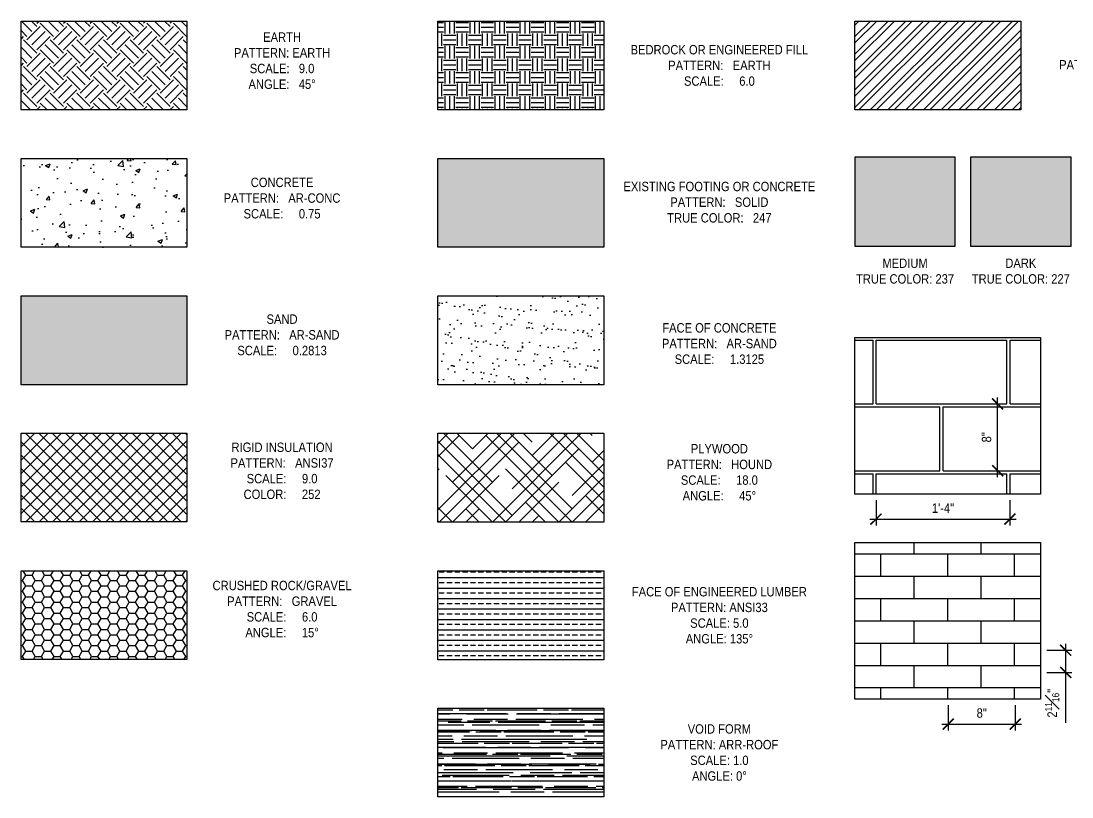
# Model space of a CAD drawing. Header units: inches. Extents: x -16404 to 14624, y -1591 to 16152.
# Drawn here: x 7966.3 to 8091.9, y -331.7 to -238.9 of the extents above; entities that cross this region are included whole.
import ezdxf

# ---------------------------------------------------------------- set-up
doc = ezdxf.new("R2010")
doc.units = ezdxf.units.IN
doc.header["$LTSCALE"] = 24
doc.header["$MEASUREMENT"] = 0
doc.linetypes.add('HIDDEN2', pattern=[0.1875, 0.125, -0.0625])
doc.layers.get('0').update_dxf_attribs({"linetype": 'CONTINUOUS'})
doc.layers.get('DefPoints').update_dxf_attribs({"color": 251, "linetype": 'CONTINUOUS'})
doc.layers.add('S-ANNO-DIMS', color=2, linetype='CONTINUOUS')
doc.layers.add('S-ANNO-NOTE', color=4, linetype='CONTINUOUS')
doc.layers.add('S-ANNO-NONPLOT', color=253, linetype='CONTINUOUS', plot=False)
for name, color, linetype, true_color, transparency in [('S-HATCH-SOIL', 7, 'CONTINUOUS', 0x8f8f8f, 0.8), ('S-POCHE-227', 7, 'CONTINUOUS', 0xe3e3e3, 0.8), ('S-POCHE-237', 7, 'CONTINUOUS', 0xededed, 0.8), ('S-POCHE-247', 7, 'CONTINUOUS', 0xf7f7f7, 0.8)]:
    doc.layers.add(name, color=color, linetype=linetype, true_color=true_color, transparency=transparency)
doc.layers.add('S-HATCH1', color=1, linetype='CONTINUOUS', transparency=0.5)
doc.layers.add('S-HATCH2', color=2, linetype='CONTINUOUS', transparency=0.5)
doc.styles.add('Arial', font='arial.ttf', dxfattribs={"width": 0.85})
doc.dimstyles.new('DIM-12_Se', dxfattribs={"dimscale": 12, "dimtxt": 0.09375, "dimasz": 0.109375, "dimexe": 0.0625, "dimexo": 0.0625, "dimgap": 0.0625, "dimtad": 1, "dimdec": 4, "dimzin": 11, "dimdsep": 46, "dimlunit": 4, "dimtxsty": 'Arial', "dimblk": 'ARCHTICK', "dimcen": 0.125, "dimdle": 0.0625, "dimclrd": 256, "dimclre": 256, "dimclrt": 4, "dimadec": 0, "dimazin": 0, "dimtfac": 0.75, "dimtdec": 4, "dimtmove": 0, "dimatfit": 3, "dimfxl": 1, "dimfrac": 1, "dimtolj": 1, "dimtzin": 0, "dimarcsym": 0})

# ---------------------------------------------------------------- blocks, each defined once
blk = doc.blocks.new('_ARCHTICK')
at = {"color": 0, "linetype": 'ByBlock', "const_width": 0.15}
blk.add_lwpolyline([(-0.5, -0.5), (0.5, 0.5)], dxfattribs=at)
blk = doc.blocks.new('*D755')
at = {"layer": 'DefPoints', "color": 0, "transparency": 16777216}
for p in [(8077.1, -320.03), (8085.1, -320.03), (8085.1, -323.03)]:
    blk.add_point(p, dxfattribs=at)
at = {"layer": 'S-ANNO-DIMS', "lineweight": -2, "transparency": 16777216}
for p, q in [((8077.1, -320.78), (8077.1, -323.78)), ((8085.1, -320.78), (8085.1, -323.78)), ((8076.35, -323.03), (8085.85, -323.03))]:
    blk.add_line(p, q, dxfattribs=at)
at = {"layer": 'S-ANNO-DIMS', "lineweight": -2, "transparency": 16777216, "xscale": 1.3125, "yscale": 1.3125, "zscale": 1.3125, "rotation": 180}
blk.add_blockref('_ARCHTICK', (8077.1, -323.03), dxfattribs=at)
at = {"layer": 'S-ANNO-DIMS', "lineweight": -2, "transparency": 16777216, "xscale": 1.3125, "yscale": 1.3125, "zscale": 1.3125}
blk.add_blockref('_ARCHTICK', (8085.1, -323.03), dxfattribs=at)
at = {"layer": 'S-ANNO-DIMS', "color": 4, "transparency": 16777216, "insert": (8081.1, -321.71), "char_height": 1.125, "attachment_point": 5, "style": 'Arial'}
blk.add_mtext('\\A1;8"', dxfattribs=at)
blk = doc.blocks.new('*D756')
at = {"layer": 'DefPoints', "color": 0, "transparency": 16777216}
for p in [(8088.13, -314.18), (8088.13, -316.85), (8091.13, -316.85)]:
    blk.add_point(p, dxfattribs=at)
at = {"layer": 'S-ANNO-DIMS', "lineweight": -2, "transparency": 16777216}
for p, q in [((8091.13, -313.43), (8091.13, -316.85)), ((8088.88, -314.18), (8091.88, -314.18)), ((8088.88, -316.85), (8091.88, -316.85)), ((8091.13, -316.85), (8091.13, -322.89))]:
    blk.add_line(p, q, dxfattribs=at)
at = {"layer": 'S-ANNO-DIMS', "lineweight": -2, "transparency": 16777216, "xscale": 1.3125, "yscale": 1.3125, "zscale": 1.3125}
for p, rotation in [((8091.13, -314.18), 90), ((8091.13, -316.85), 270)]:
    blk.add_blockref('_ARCHTICK', p, dxfattribs=dict(at, rotation=rotation))
at = {"layer": 'S-ANNO-DIMS', "color": 4, "transparency": 16777216, "insert": (8089.52, -320.53), "char_height": 1.125, "attachment_point": 5, "rotation": 90, "style": 'Arial'}
blk.add_mtext('\\A1;2{\\H0.75x;\\S11#16;}"', dxfattribs=at)
blk = doc.blocks.new('*D757')
at = {"layer": 'DefPoints', "color": 0, "transparency": 16777216}
for p in [(8068.47, -295.51), (8084.47, -295.51), (8084.47, -298.51)]:
    blk.add_point(p, dxfattribs=at)
at = {"layer": 'S-ANNO-DIMS', "lineweight": -2, "transparency": 16777216}
for p, q in [((8068.47, -296.26), (8068.47, -299.26)), ((8084.47, -296.26), (8084.47, -299.26)), ((8067.72, -298.51), (8085.22, -298.51))]:
    blk.add_line(p, q, dxfattribs=at)
at = {"layer": 'S-ANNO-DIMS', "lineweight": -2, "transparency": 16777216, "xscale": 1.3125, "yscale": 1.3125, "zscale": 1.3125, "rotation": 180}
blk.add_blockref('_ARCHTICK', (8068.47, -298.51), dxfattribs=at)
at = {"layer": 'S-ANNO-DIMS', "lineweight": -2, "transparency": 16777216, "xscale": 1.3125, "yscale": 1.3125, "zscale": 1.3125}
blk.add_blockref('_ARCHTICK', (8084.47, -298.51), dxfattribs=at)
at = {"layer": 'S-ANNO-DIMS', "color": 4, "transparency": 16777216, "insert": (8076.47, -297.2), "char_height": 1.125, "attachment_point": 5, "style": 'Arial'}
blk.add_mtext('\\A1;1\'-4"', dxfattribs=at)
blk = doc.blocks.new('*D758')
at = {"layer": 'DefPoints', "color": 0, "transparency": 16777216}
for p in [(8083, -284.73), (8083, -284.73), (8083, -292.73)]:
    blk.add_point(p, dxfattribs=at)
at = {"layer": 'S-ANNO-DIMS', "lineweight": -2, "transparency": 16777216}
blk.add_line((8083, -293.48), (8083, -283.98), dxfattribs=at)
at = {"layer": 'S-ANNO-DIMS', "lineweight": -2, "transparency": 16777216, "xscale": 1.3125, "yscale": 1.3125, "zscale": 1.3125}
for p, rotation in [((8083, -284.73), 90), ((8083, -292.73), 270)]:
    blk.add_blockref('_ARCHTICK', p, dxfattribs=dict(at, rotation=rotation))
at = {"layer": 'S-ANNO-DIMS', "color": 4, "transparency": 16777216, "insert": (8081.68, -288.73), "char_height": 1.125, "attachment_point": 5, "rotation": 90, "style": 'Arial'}
blk.add_mtext('\\A1;8"', dxfattribs=at)

msp = doc.modelspace()

# ---------------------------------------------------------------- hatches: boundary and pattern name
at = {"layer": 'S-HATCH-SOIL'}
h = msp.add_hatch(dxfattribs=at)
h.set_pattern_fill('EARTH', color=256, scale=9, angle=45, style=0)
h.set_pattern_definition([(45, (4369.3365, -1804.7435), (2e-16, 3.1819805), [2.25, -2.25]), (45, (4368.7399, -1804.147), (2e-16, 3.1819805), [2.25, -2.25]), (45, (4368.1432, -1803.5503), (2e-16, 3.1819805), [2.25, -2.25]), (135, (4368.1432, -1803.1526), (-3.1819805, 7e-16), [2.25, -2.25]), (135, (4368.7399, -1802.556), (-3.1819805, 7e-16), [2.25, -2.25]), (135, (4369.3365, -1801.9593), (-3.1819805, 7e-16), [2.25, -2.25])])
h.paths.add_polyline_path([(7966.25612, -238.9415), (7986.09503, -238.9415), (7986.09503, -249.57314), (7966.25612, -249.57314)])
h = msp.add_hatch(dxfattribs=at)
h.set_pattern_fill('EARTH', color=256, scale=6, style=0)
h.set_pattern_definition([(0, (4392.7529, -1804.7435), (1.5, 1.5), [1.5, -1.5]), (0, (4392.7529, -1804.181), (1.5, 1.5), [1.5, -1.5]), (0, (4392.7529, -1803.6185), (1.5, 1.5), [1.5, -1.5]), (90, (4392.9404, -1803.431), (-1.5, 1.5), [1.5, -1.5]), (90, (4393.5029, -1803.431), (-1.5, 1.5), [1.5, -1.5]), (90, (4394.0654, -1803.431), (-1.5, 1.5), [1.5, -1.5])])
h.paths.add_polyline_path([(8016.09503, -238.9415), (8035.93393, -238.9415), (8035.93393, -249.57314), (8016.09503, -249.57314)])
h = msp.add_hatch(dxfattribs=at)
h.set_pattern_fill('HONEY', color=256, scale=6, style=0)
h.set_pattern_definition([(0, (4357.82457, -1821.1777), (1.125, 0.64951905), [0.75, -1.5]), (120, (4357.82457, -1821.1777), (-1.125, 0.64951905), [0.75, -1.5]), (60, (4357.82457, -1821.1777), (2e-16, 1.29903811), [-1.5, 0.75])])
h.paths.add_polyline_path([(7966.25612, -304.67823), (7986.09503, -304.67823), (7986.09503, -315.30986), (7966.25612, -315.30986)])
at = {"layer": 'S-HATCH1'}
h = msp.add_hatch(dxfattribs=at)
h.set_pattern_fill('STEEL', color=256, scale=12, style=0)
h.set_pattern_definition([(45, (4495.4368, -1788.3094), (-1.0606602, 1.0606602), []), (45, (4495.4368, -1787.5594), (-1.0606602, 1.0606602), [])])
h.paths.add_polyline_path([(8065.93393, -238.9415), (8085.77284, -238.9415), (8085.77284, -249.57314), (8065.93393, -249.57314)])
at = {"layer": 'S-HATCH1', "linetype": 'HIDDEN2', "ltscale": 0.75}
h = msp.add_hatch(dxfattribs=at)
h.set_pattern_fill('AR-B816C', color=256, style=0)
h.set_pattern_definition([(0, (8068.474, -293.109), (8, 8), [15.625, -0.375]), (0, (8060.474, -292.734), (8, 8), [15.625, -0.375]), (90, (8068.474, -293.109), (-8, 8), [-8.375, 7.625]), (90, (8068.099, -293.109), (-8, 8), [-8.375, 7.625])])
h.paths.add_polyline_path([(8065.93393, -276.79151), (8088.12696, -276.79151), (8088.12696, -295.51137), (8065.93393, -295.51137)])
at = {"layer": 'S-HATCH1'}
h = msp.add_hatch(dxfattribs=at)
h.set_pattern_fill('ANSI37', color=252, scale=9, style=0)
h.set_pattern_definition([(45, (4369.3365, -1788.2877), (-0.79549513, 0.79549513), []), (135, (4369.3365, -1788.2877), (-0.79549513, -0.79549513), [])])
h.paths.add_polyline_path([(7966.25612, -288.22235), (7986.09503, -288.22235), (7986.09503, -298.85398), (7966.25612, -298.85398)])
h = msp.add_hatch(dxfattribs=at)
h.set_pattern_fill('HOUND', color=252, scale=18, angle=45, style=0)
h.set_pattern_definition([(45, (4392.7529, -1804.7435), (2.3864854, 3.97747564), [18, -9]), (135, (4392.7529, -1804.7435), (2.3864854, -3.97747564), [18, -9])])
h.paths.add_polyline_path([(8016.09503, -288.24405), (8035.93393, -288.24405), (8035.93393, -298.87568), (8016.09503, -298.87568)])
at = {"layer": 'S-HATCH1', "ltscale": 0.75}
h = msp.add_hatch(dxfattribs=at)
h.set_pattern_fill('AR-BRSTD', color=256, style=0)
h.set_pattern_definition([(0, (8077.0304, -310.671), (0, 2.667), []), (90, (8077.0304, -310.671), (-4, 2.667), [2.667, -2.667])])
h.paths.add_polyline_path([(8065.93393, -301.31103), (8088.12696, -301.31103), (8088.12696, -320.03089), (8065.93393, -320.03089)])
at = {"layer": 'S-HATCH1'}
h = msp.add_hatch(dxfattribs=at)
h.set_pattern_fill('ANSI33', color=252, scale=5, angle=135, style=0)
h.set_pattern_definition([(180, (4445.5979, -1870.502), (-2e-16, -1.25), []), (180, (4444.9729, -1869.877), (-2e-16, -1.25), [0.625, -0.3125])])
h.paths.add_polyline_path([(8016.09503, -304.69993), (8035.93393, -304.69993), (8035.93393, -315.33156), (8016.09503, -315.33156)])
h = msp.add_hatch(dxfattribs=at)
h.set_pattern_fill('AR-RROOF', color=256, style=0)
h.set_pattern_definition([(0, (6282.9032, -3779.8112), (2.2, 1), [15, -2, 5, -1]), (0, (6284.2332, -3779.3112), (-1, 1.33), [3, -0.33, 6, -0.75]), (0, (6283.4032, -3778.9612), (5.2, 0.67), [8, -1.4, 4, -1])])
h.paths.add_polyline_path([(8016.09503, -321.11241), (8035.93393, -321.11241), (8035.93393, -331.74405), (8016.09503, -331.74405)])
at = {"layer": 'S-HATCH2'}
h = msp.add_hatch(dxfattribs=at)
h.set_pattern_fill('AR-CONC', color=256, scale=0.75, style=0)
h.set_pattern_definition([(50, (4369.3365, -1804.7435), (5.3794514, -0.470641), [0.5625, -6.1875]), (355, (4369.3365, -1804.7435), (-1.040635, 5.641441), [0.45, -4.95]), (100.45144, (4369.785, -1804.783), (4.3388164, 5.1708), [0.4780514, -5.258566]), (46.1842, (4369.3365, -1803.2435), (8.00431, -1.241395), [0.84375, -9.28125]), (96.63564, (4370.0035, -1803.347), (7.009965, 7.30589), [0.717078, -7.887853]), (351.18416, (4369.3365, -1803.2435), (7.009965, 7.30589), [0.675, -7.425]), (21, (4370.0865, -1803.6185), (4.476803, -3.0196417), [0.5625, -6.1875]), (326, (4370.0865, -1803.6185), (1.824865, 5.438625), [0.45, -4.95]), (71.45144, (4370.4596, -1803.87), (6.301668, 2.4189836), [0.4780514, -5.258566]), (37.5, (4369.3365, -1804.7435), (0.0911989, 2.4967039), [0, -4.89, 0, -5.025, 0, -4.96875]), (7.5, (4369.3365, -1804.7435), (1.9730215, 2.9580878), [0, -2.865, 0, -4.7775, 0, -1.89375]), (327.5, (4367.664, -1804.7435), (4.0036683, -0.1691615), [0, -1.875, 0, -5.85, 0, -7.7625]), (317.5, (4366.914, -1804.7435), (4.3738963, 0.7507874), [0, -2.4375, 0, -3.885, 0, -5.5125])])
h.paths.add_polyline_path([(7966.25612, -255.37568), (7986.09503, -255.37568), (7986.09503, -266.00732), (7966.25612, -266.00732)])
h = msp.add_hatch(dxfattribs=at)
h.set_pattern_fill('AR-SAND', color=256, scale=0.28125, angle=30, style=0)
h.set_pattern_definition([(67.5, (4369.3365, -1804.74354), (-0.28630286, 0.46045734), [0, -0.4275, 0, -0.478125, 0, -0.45703125]), (37.5, (4369.3365, -1804.74354), (0.03419959, 0.93626396), [0, -0.230625, 0, -0.3853125, 0, -0.14765625]), (357.5, (4369.0369, -1804.9165), (0.75771462, 0.439304573), [0, -0.140625, 0, -0.50625, 0, -0.6609375]), (347.5, (4369.0369, -1804.9165), (0.60877806, 0.63651168), [0, -0.0703125, 0, -0.331875, 0, -0.3796875])])
h.paths.add_polyline_path([(7966.25612, -271.80986), (7986.09503, -271.80986), (7986.09503, -282.4415), (7966.25612, -282.4415)])
h = msp.add_hatch(dxfattribs=at)
h.set_pattern_fill('AR-SAND', color=256, scale=1.3125, angle=30, style=0)
h.set_pattern_definition([(67.5, (4392.753, -1804.7435), (-1.33608, 2.1488009), [0, -1.995, 0, -2.23125, 0, -2.1328125]), (37.5, (4392.753, -1804.7435), (0.159598, 4.3692318), [0, -1.07625, 0, -1.798125, 0, -0.6890625]), (357.5, (4391.3548, -1805.5507), (3.5360016, 2.050088), [0, -0.65625, 0, -2.3625, 0, -3.084375]), (347.5, (4391.355, -1805.5507), (2.8409643, 2.9703878), [0, -0.328125, 0, -1.54875, 0, -1.771875])])
h.paths.add_polyline_path([(8016.09503, -271.80986), (8035.93393, -271.80986), (8035.93393, -282.4415), (8016.09503, -282.4415)])
at = {"layer": 'S-POCHE-227'}
h = msp.add_hatch(color=256, dxfattribs=at)
h.dxf.hatch_style = 1
h.paths.add_polyline_path([(8079.77284, -265.85212), (8091.77284, -265.85212), (8091.77284, -255.22049), (8079.77284, -255.22049)])
at = {"layer": 'S-POCHE-237'}
h = msp.add_hatch(color=256, dxfattribs=at)
h.dxf.hatch_style = 1
h.paths.add_polyline_path([(8065.93393, -255.22049), (8065.93393, -265.85212), (8077.93393, -265.85212), (8077.93393, -255.22049)])
at = {"layer": 'S-POCHE-247'}
h = msp.add_hatch(color=256, dxfattribs=at)
h.dxf.hatch_style = 1
h.paths.add_polyline_path([(8016.09503, -255.37568), (8035.93393, -255.37568), (8035.93393, -266.00732), (8016.09503, -266.00732)])

# ---------------------------------------------------------------- linework, layer by layer
at = {"layer": 'S-ANNO-NONPLOT', "linetype": 'ByBlock'}
for points in [[(7966.25612, -238.9415), (7986.09503, -238.9415), (7986.09503, -249.57314), (7966.25612, -249.57314)], [(8016.09503, -238.9415), (8035.93393, -238.9415), (8035.93393, -249.57314), (8016.09503, -249.57314)], [(8065.93393, -238.9415), (8085.77284, -238.9415), (8085.77284, -249.57314), (8065.93393, -249.57314)], [(7966.25612, -255.37568), (7986.09503, -255.37568), (7986.09503, -266.00732), (7966.25612, -266.00732)], [(8016.09503, -255.37568), (8035.93393, -255.37568), (8035.93393, -266.00732), (8016.09503, -266.00732)], [(8065.93393, -255.22049), (8065.93393, -265.85212), (8077.93393, -265.85212), (8077.93393, -255.22049), (8065.93393, -255.22049)], [(8079.77284, -265.85212), (8091.77284, -265.85212), (8091.77284, -255.22049), (8079.77284, -255.22049), (8079.77284, -265.85212)], [(7966.25612, -271.80986), (7986.09503, -271.80986), (7986.09503, -282.4415), (7966.25612, -282.4415)], [(8016.09503, -271.80986), (8035.93393, -271.80986), (8035.93393, -282.4415), (8016.09503, -282.4415)], [(8065.93393, -276.79151), (8088.12696, -276.79151), (8088.12696, -295.51137), (8065.93393, -295.51137)], [(7966.25612, -288.22235), (7986.09503, -288.22235), (7986.09503, -298.85398), (7966.25612, -298.85398)], [(8016.09503, -288.24405), (8035.93393, -288.24405), (8035.93393, -298.87568), (8016.09503, -298.87568)], [(8065.93393, -301.31103), (8088.12696, -301.31103), (8088.12696, -320.03089), (8065.93393, -320.03089)], [(7966.25612, -304.67823), (7986.09503, -304.67823), (7986.09503, -315.30986), (7966.25612, -315.30986)], [(8016.09503, -304.69993), (8035.93393, -304.69993), (8035.93393, -315.33156), (8016.09503, -315.33156)], [(8016.09503, -321.11241), (8035.93393, -321.11241), (8035.93393, -331.74405), (8016.09503, -331.74405)]]:
    msp.add_lwpolyline(points, close=True, dxfattribs=at)

# ---------------------------------------------------------------- texts
at = {"layer": 'S-ANNO-NOTE', "char_height": 1.125, "width": 29.4226747, "attachment_point": 5, "style": 'Arial'}
for s, insert in [('EARTH\\PPATTERN: EARTH\\PSCALE:   9.0\\PANGLE:   45%%D', (7997.4627, -243.69041)), ('BEDROCK OR ENGINEERED FILL\\PPATTERN:   EARTH \\PSCALE:     6.0', (8049.73925, -244.25732)), ('STEEL\\PPATTERN:^ISTEEL \\PSCALE:^I12', (8095.95701, -244.17972)), ('CONCRETE\\PPATTERN:   AR-CONC \\PSCALE:     0.75', (7997.4627, -260.12459)), ('EXISTING FOOTING OR CONCRETE\\PPATTERN:   SOLID\\PTRUE COLOR:   247', (8049.73925, -260.6139)), ('MEDIUM \\PTRUE COLOR: 237', (8071.93393, -268.85212)), ('DARK\\PTRUE COLOR: 227', (8085.77284, -268.85212)), ('SAND\\PPATTERN:   AR-SAND \\PSCALE:     0.2813', (7997.4627, -276.48117)), ('FACE OF CONCRETE\\PPATTERN:   AR-SAND \\PSCALE:     1.3125', (8049.73925, -277.51985)), ('RIGID INSULATION\\PPATTERN:   ANSI37 \\PSCALE:     9.0\\PCOLOR:     252', (7997.4627, -292.73846)), ('PLYWOOD\\PPATTERN:   HOUND \\PSCALE:     18.0\\PANGLE:     45%%D', (8049.73925, -292.91535)), ('CRUSHED ROCK/GRAVEL\\PPATTERN:   GRAVEL \\PSCALE:     6.0\\PANGLE:     15%%D', (7997.4627, -309.27194)), ('FACE OF ENGINEERED LUMBER\\PPATTERN:^IANSI33 \\PSCALE:^I5.0\\PANGLE:^I135°', (8049.73925, -310.01574)), ('VOID FORM\\PPATTERN:^IARR-ROOF \\PSCALE:^I1.0\\PANGLE:^I0°', (8049.73925, -326.42823))]:
    msp.add_mtext(s, dxfattribs=dict(at, insert=insert))

# ---------------------------------------------------------------- dimensions: what is measured, and where the dimension line sits
at = {"layer": 'S-ANNO-DIMS'}
for base, p1, p2, angle, picture, middle in [((8083.0032, -284.73373), (8083.0032, -292.73373), (8083.0032, -284.73373), 270, '*D758', (8081.67881, -288.73373)), ((8084.47432, -298.51137), (8068.47432, -295.51137), (8084.47432, -295.51137), 180, '*D757', (8076.47432, -297.19657)), ((8091.12696, -316.85161), (8088.12696, -314.18461), (8088.12696, -316.85161), 90, '*D756', (8089.52256, -320.52678)), ((8085.10422, -323.03089), (8077.10422, -320.03089), (8085.10422, -320.03089), 180, '*D755', (8081.10422, -321.70649))]:
    dim = msp.add_linear_dim(base=base, p1=p1, p2=p2, angle=angle, dimstyle='DIM-12_Se', dxfattribs=at)
    dim.commit()
    dim.dimension.update_dxf_attribs({"geometry": picture, "text_midpoint": middle})

doc.saveas('drawing.dxf')
